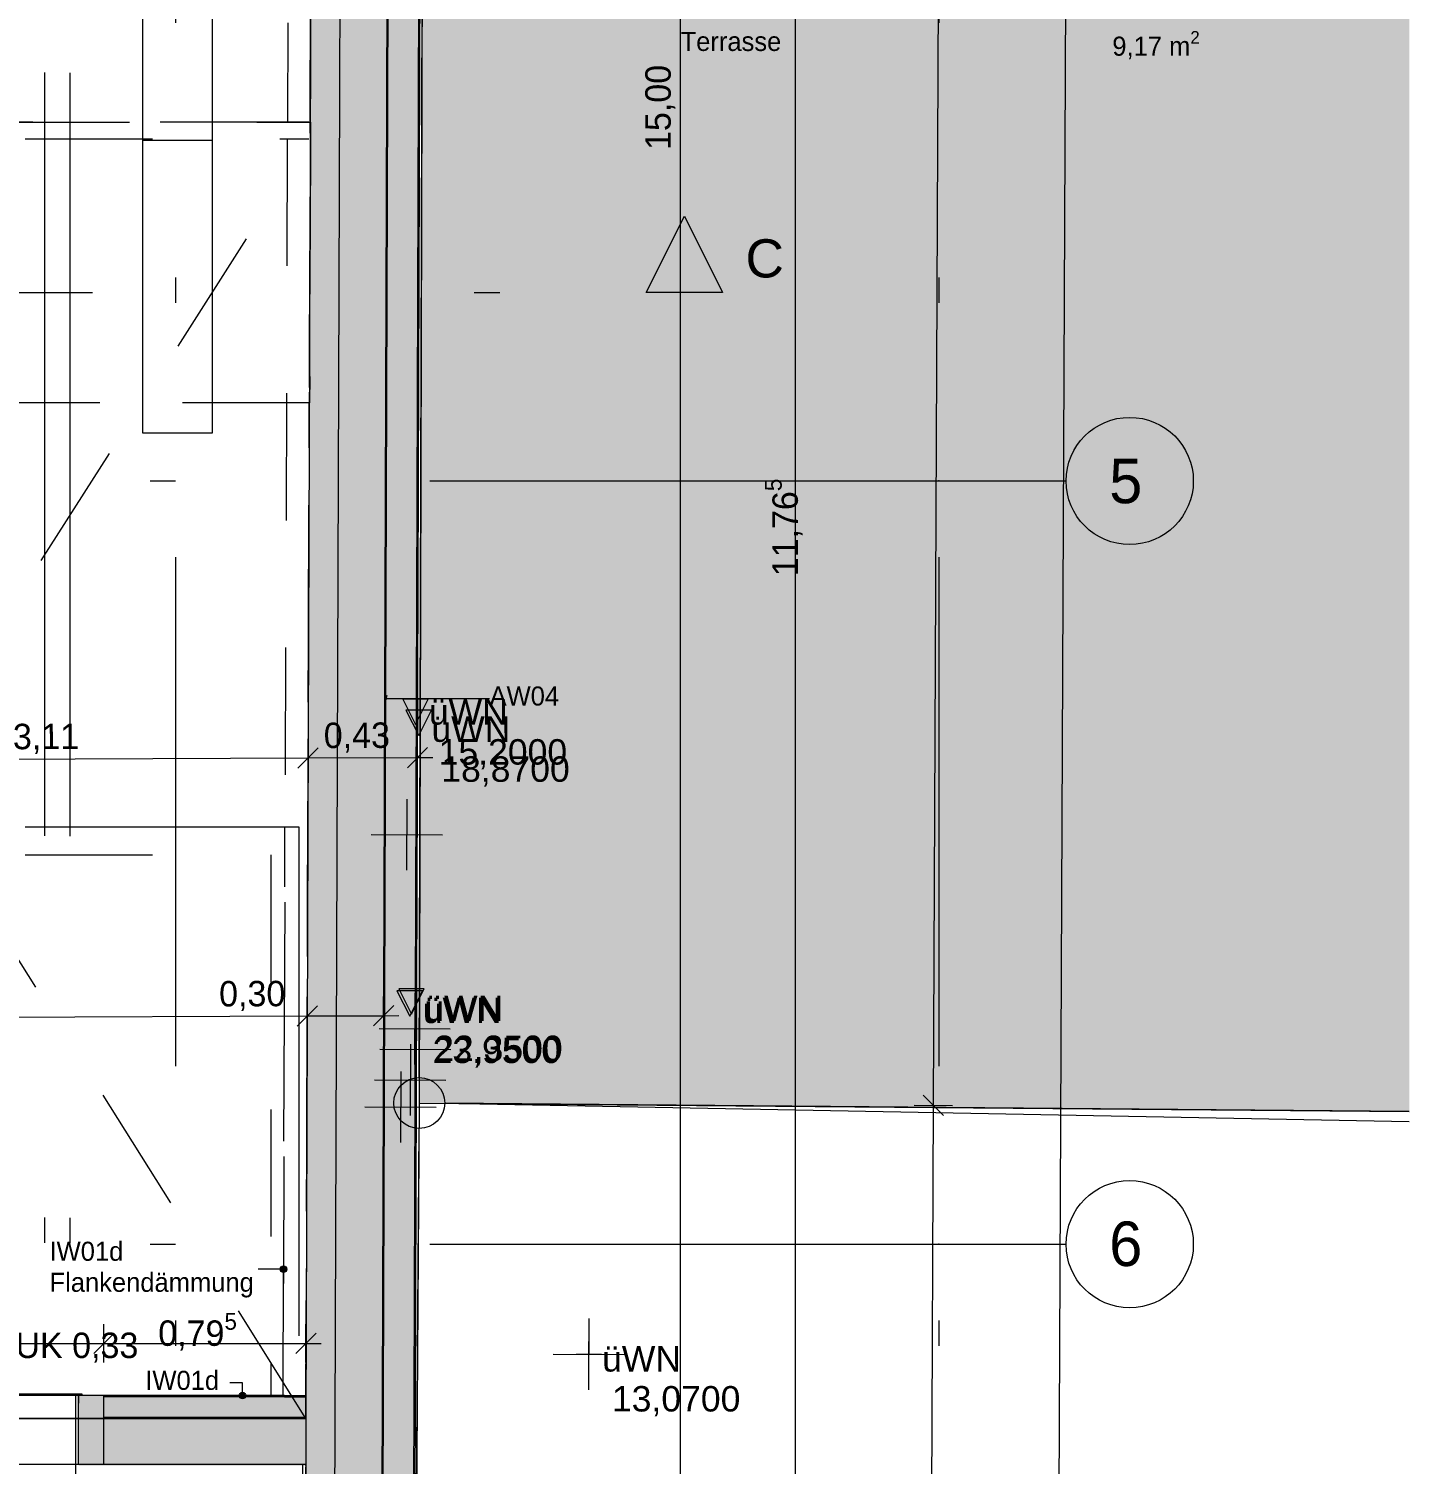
# Model space of a CAD drawing. Header units: metres. Extents: x -3.9 to 83, y -38 to 6.2.
# Drawn here: x 17.42 to 22.85, y -12.87 to -7.22 of the extents above; entities that cross this region are included whole.
import ezdxf

# ---------------------------------------------------------------- set-up
doc = ezdxf.new("R2010")
doc.units = ezdxf.units.M
doc.header["$MEASUREMENT"] = 0
for name, pattern in [('Achse', [0.004, 0.002, -0.001, 0, -0.001]), ('GRUNDGRENZE nicht verm', [0.03, 0.02, -0.01]), ('PUNKT', [1, 0, -1]), ('Schnittlinie', [0.006, 0.003, -0.0015, 0, -0.0015]), ('Untersicht', [0.001, 0.0005, -0.0005])]:
    doc.linetypes.add(name, pattern=pattern)
for name, color, linetype in [('0._EG PP_2_000 Achsraster', 7, 'Continuous'), ('0._EG PP_2_110 Wand Aussen', 7, 'Continuous'), ('0._EG PP_2_221 Bodenaufbau - Abdichtung', 7, 'Continuous'), ('0._EG PP_2_230 Decke abgehaengt', 7, 'Continuous'), ('0._EG PP_2_240 Unterdämmung', 7, 'Continuous'), ('0._EG PP_2_330 Dachaufbau', 7, 'Continuous'), ('0._EG PP_2_420 Rampe', 7, 'Continuous'), ('0._EG PP_2_520 Fixeinbauten', 7, 'Continuous'), ('0._EG PP_2_611 Entwässerung', 7, 'Continuous'), ('0._EG PP_2_725 Nachbarbebauung', 7, 'Continuous'), ('0._EG PP_2_820 TOP Stempel', 7, 'Continuous'), ('0._EG PP_2_851 Marker Schnitt', 7, 'Continuous'), ('0._EG PP_2_910 Allgemein Lageplan Höhen', 7, 'Continuous'), ('0._EG PP_2_915 Allgemein Beschriftung.x', 7, 'Continuous'), ('0._EG PP_2_950 Polierplan Bemaßung', 7, 'Continuous'), ('0._EG PP_2_Bauwerke_Gebäude - Haus Signatur.verm', 7, 'Continuous'), ('0._EG PP_2_Bauwerke_Gebäude - Haus.verm', 7, 'Continuous'), ('0._EG PP_2_Gelände_Geländepunkt.verm', 7, 'Continuous'), ('0._EG PP_2_Kataster Grenzen_Gebäudegrenze (Hausgrenze) aus Luftbildauswertung.verm', 7, 'Continuous'), ('0._EG PP_2_Kataster Grenzen_Grundstücksgrenze.verm', 7, 'Continuous'), ('0._EG PP_2_Neubau_840 Baulinien', 7, 'Continuous')]:
    doc.layers.add(name, color=color, linetype=linetype)
doc.styles.add('ERSTELLTER_STIL_1', font='arial.ttf')
doc.styles.add('ERSTELLTER_STIL_2', font='')
doc.styles.add('ERSTELLTER_STIL_5', font='')
doc.styles.get('ERSTELLTER_STIL_2').set_extended_font_data('Eurostile')
doc.styles.get('ERSTELLTER_STIL_5').set_extended_font_data('Muli')
doc.linetypes.add('Grenze Grundstück', pattern='A,0,[1,415_260415_PP_VA_1_3 0 EG1.Shx,S=0.00031746,R=0,X=0,Y=0],-0.04,0', length=0.04)

msp = doc.modelspace()

# ---------------------------------------------------------------- hatches: boundary and pattern name
at = {"layer": '0._EG PP_2_110 Wand Aussen', "linetype": 'Continuous', "lineweight": 13, "true_color": 0x3f7f02}
for points in [[(18.8061, -14.6904), (18.8384, -5.0003), (18.5384, -4.9993), (18.5061, -14.6894)], [(17.719, -12.865), (18.5121, -12.865), (18.5127, -12.685), (17.719, -12.685)]]:
    msp.add_hatch(color=76, dxfattribs=at).paths.add_polyline_path(points)
at = {"layer": '0._EG PP_2_110 Wand Aussen', "linetype": 'Continuous', "lineweight": 0, "true_color": 0x373737}
for points in [[(18.8105, -14.8704), (18.8434, -5.0003), (18.8384, -5.0003), (18.8055, -14.8704)], [(17.6195, -12.865), (17.6195, -12.87), (18.5121, -12.87), (18.5121, -12.865), (17.719, -12.865)]]:
    msp.add_hatch(color=250, dxfattribs=at).paths.add_polyline_path(points)
at = {"layer": '0._EG PP_2_110 Wand Aussen', "linetype": 'Continuous', "lineweight": 13, "true_color": 0xff6400}
msp.add_hatch(color=30, dxfattribs=at).paths.add_polyline_path([(18.9304, -14.8758), (18.9634, -5.0007), (18.8434, -5.0003), (18.8104, -14.8754)])
at = {"layer": '0._EG PP_2_240 Unterdämmung', "linetype": 'Continuous', "lineweight": 13, "true_color": 0xff6400}
for points in [[(17.619, -12.865), (17.719, -12.865), (17.719, -12.595), (17.619, -12.595)], [(18.428, -12.6), (17.719, -12.6), (17.719, -12.68), (18.5078, -12.68)], [(18.508, -12.6), (18.428, -12.6), (18.5078, -12.68)], [(18.508, -12.6), (18.5078, -12.68), (18.5128, -12.68), (18.513, -12.6)]]:
    msp.add_hatch(color=30, dxfattribs=at).paths.add_polyline_path(points)
at = {"layer": '0._EG PP_2_240 Unterdämmung', "linetype": 'Continuous', "lineweight": 0, "true_color": 0x373737}
for points in [[(18.5078, -12.68), (17.719, -12.68), (17.719, -12.685), (18.5127, -12.685)], [(18.5128, -12.68), (18.5078, -12.68), (18.5127, -12.685)]]:
    msp.add_hatch(color=250, dxfattribs=at).paths.add_polyline_path(points)
at = {"layer": '0._EG PP_2_725 Nachbarbebauung', "linetype": 'Continuous', "lineweight": 0, "true_color": 0x1f1f1f}
msp.add_hatch(color=250, dxfattribs=at).paths.add_polyline_path([(18.9876, -0.0005), (18.958, -11.4452), (22.8486, -11.478), (22.8486, -0.0037)])
at = {"layer": '0._EG PP_2_851 Marker Schnitt', "linetype": 'Continuous', "lineweight": 0, "true_color": 0x000000}
msp.add_hatch(color=18, dxfattribs=at).paths.add_polyline_path([(20.15, -8.2598), (20, -7.9598), (19.85, -8.2598)])
at = {"layer": '0._EG PP_2_915 Allgemein Beschriftung.x', "linetype": 'Continuous', "lineweight": 0, "true_color": 0x000000}
for points in [[(18.4122, -12.0982), (18.4131, -12.103), (18.4159, -12.1071), (18.4199, -12.1098), (18.4247, -12.1107), (18.4295, -12.1098), (18.4335, -12.1071), (18.4362, -12.103), (18.4372, -12.0982), (18.4362, -12.0935), (18.4335, -12.0894), (18.4295, -12.0867), (18.4247, -12.0857), (18.4199, -12.0867), (18.4159, -12.0894), (18.4131, -12.0935)], [(18.251, -12.595), (18.2519, -12.5998), (18.2546, -12.6038), (18.2587, -12.6065), (18.2635, -12.6075), (18.2682, -12.6065), (18.2723, -12.6038), (18.275, -12.5998), (18.276, -12.595), (18.275, -12.5902), (18.2723, -12.5862), (18.2682, -12.5835), (18.2635, -12.5825), (18.2587, -12.5835), (18.2546, -12.5862), (18.2519, -12.5902)]]:
    msp.add_hatch(color=18, dxfattribs=at).paths.add_polyline_path(points)
at = {"layer": '0._EG PP_2_950 Polierplan Bemaßung', "linetype": 'Continuous', "lineweight": 0, "true_color": 0x000000}
for points in [[(18.9434, -9.9572), (18.9934, -9.8572), (18.8934, -9.8572)], [(18.9558, -10.001), (19.0058, -9.901), (18.9058, -9.901)], [(18.928, -11.096), (18.978, -10.996), (18.878, -10.996)], [(18.9205, -11.1035), (18.9705, -11.0035), (18.8705, -11.0035)]]:
    msp.add_hatch(color=18, dxfattribs=at).paths.add_polyline_path(points)
at = {"layer": '0._EG PP_2_Bauwerke_Gebäude - Haus Signatur.verm', "linetype": 'Continuous', "lineweight": 13}
msp.add_hatch(color=254, dxfattribs=at).paths.add_polyline_path([(18.9878, -0.0007), (18.9582, -11.445), (22.8486, -11.4778), (22.8486, -11.0778), (19.3593, -11.0483), (19.3868, -0.401), (22.8486, -0.4028), (22.8486, -0.0028)])

# ---------------------------------------------------------------- linework, layer by layer
at = {"layer": '0._EG PP_2_000 Achsraster', "color": 5, "linetype": 'Achse', "lineweight": 0, "ltscale": 1000}
for p, q in [((18, 3), (18, -36)), ((21, 3), (21, -36)), ((-1.5, -9), (21, -9)), ((21, -9), (21.5, -9)), ((-1.5, -12), (21, -12)), ((21, -12), (21.5, -12))]:
    msp.add_line(p, q, dxfattribs=at)
at = {"layer": '0._EG PP_2_000 Achsraster', "color": 5, "linetype": 'Continuous', "lineweight": 0, "ltscale": 1000}
for centre in [(21.75, -9), (21.75, -12)]:
    msp.add_circle(centre, 0.25, dxfattribs=at)
at = {"layer": '0._EG PP_2_000 Achsraster', "color": 5, "linetype": 'Achse', "lineweight": 0, "ltscale": 1000}
for p in [(21, -9), (21, -9), (21, -12), (21, -12)]:
    msp.add_point(p, dxfattribs=at)
at = {"layer": '0._EG PP_2_110 Wand Aussen', "color": 7, "linetype": 'Continuous', "lineweight": 18, "ltscale": 1000}
for p, q in [((18.8061, -14.6904), (18.8384, -5.0003)), ((17.719, -12.865), (18.5121, -12.865))]:
    msp.add_line(p, q, dxfattribs=at)
at = {"layer": '0._EG PP_2_110 Wand Aussen', "color": 7, "linetype": 'Continuous', "lineweight": 13, "ltscale": 1000}
for p, q in [((18.8105, -14.8704), (18.8434, -5.0003)), ((18.9304, -14.8758), (18.9634, -5.0007))]:
    msp.add_line(p, q, dxfattribs=at)
at = {"layer": '0._EG PP_2_110 Wand Aussen', "color": 7, "linetype": 'Continuous', "lineweight": 18, "ltscale": 1000, "flags": 128}
for points in [[(18.5384, -4.9993), (18.5127, -12.685)], [(18.5127, -12.685), (17.719, -12.685)], [(17.719, -12.865), (17.719, -12.685)], [(17.6195, -12.865), (17.719, -12.865)], [(18.5121, -12.865), (18.5061, -14.6894)]]:
    msp.add_lwpolyline(points, dxfattribs=at)
at = {"layer": '0._EG PP_2_110 Wand Aussen', "color": 7, "linetype": 'Continuous', "lineweight": 13, "ltscale": 1000, "flags": 128}
for points in [[(18.935, -15.0008), (18.9684, -5.0007)], [(18.5121, -12.87), (18.5121, -12.865)]]:
    msp.add_lwpolyline(points, dxfattribs=at)
at = {"layer": '0._EG PP_2_110 Wand Aussen', "color": 16, "linetype": 'Continuous', "lineweight": 13, "ltscale": 1000, "true_color": 0x7e0000, "flags": 128}
msp.add_lwpolyline([(17.719, -12.685), (15.435, -12.685)], dxfattribs=at)
at = {"layer": '0._EG PP_2_221 Bodenaufbau - Abdichtung', "color": 171, "linetype": 'Untersicht', "lineweight": 13, "ltscale": 1000, "true_color": 0x6c6cff, "flags": 128}
for points in [[(15.32, -12.865), (18.499, -12.865)], [(18.499, -12.865), (18.4744, -20.2659)]]:
    msp.add_lwpolyline(points, dxfattribs=at)
at = {"layer": '0._EG PP_2_230 Decke abgehaengt', "color": 8, "linetype": 'Untersicht', "lineweight": 13, "ltscale": 1000}
msp.add_line((15.32, -12.685), (18.5305, -7.655), dxfattribs=at)
at = {"layer": '0._EG PP_2_230 Decke abgehaengt', "color": 8, "linetype": 'Untersicht', "lineweight": 13, "ltscale": 1000, "flags": 128}
for points in [[(15.32, -7.59), (18.531, -7.59)], [(18.4397, -7.59), (15.41, -7.59)], [(18.531, -7.59), (18.5273, -8.693)], [(15.41, -7.655), (18.4395, -7.655)], [(18.5273, -8.693), (15.32, -8.693)]]:
    msp.add_lwpolyline(points, dxfattribs=at)
msp.add_lwpolyline([(15.32, -8.693), (15.32, -12.685), (18.5127, -12.685), (18.526, -8.693)], close=True, dxfattribs=at)
msp.add_lwpolyline([(15.32, -8.693), (15.32, -12.685), (18.5127, -12.685), (18.526, -8.693)], close=True, dxfattribs=at)
at = {"layer": '0._EG PP_2_240 Unterdämmung', "color": 8, "linetype": 'Untersicht', "lineweight": 13, "ltscale": 1000}
for p, q in [((18.4447, -7.59), (18.4397, -7.59)), ((18.4447, -7.59), (18.4397, -7.59)), ((18.5247, -7.59), (18.4447, -7.59)), ((18.5247, -7.59), (18.4447, -7.59)), ((18.4395, -7.655), (18.4445, -7.655)), ((18.4395, -7.655), (18.4445, -7.655)), ((18.4445, -7.655), (18.5245, -7.655)), ((18.4445, -7.655), (18.5245, -7.655))]:
    msp.add_line(p, q, dxfattribs=at)
at = {"layer": '0._EG PP_2_240 Unterdämmung', "color": 7, "linetype": 'Continuous', "lineweight": 13, "ltscale": 1000}
for p, q in [((18.428, -12.6), (17.719, -12.6)), ((18.428, -12.595), (18.423, -12.595)), ((18.428, -12.595), (18.423, -12.595)), ((18.428, -12.595), (18.508, -12.595)), ((18.428, -12.595), (18.508, -12.595)), ((18.428, -12.6), (18.508, -12.6)), ((18.508, -12.595), (18.513, -12.595)), ((18.508, -12.595), (18.513, -12.595)), ((18.508, -12.6), (18.513, -12.6)), ((17.719, -12.68), (18.5078, -12.68)), ((18.5078, -12.68), (18.5128, -12.68))]:
    msp.add_line(p, q, dxfattribs=at)
at = {"layer": '0._EG PP_2_240 Unterdämmung', "color": 30, "linetype": 'Untersicht', "lineweight": 13, "ltscale": 1000, "true_color": 0xff6400, "flags": 128}
for points in [[(15.32, -2.93), (15.32, -12.685), (18.5127, -12.685), (18.5453, -2.93)], [(15.535, -12.865), (17.619, -12.865), (17.619, -12.595), (15.535, -12.595)], [(17.619, -12.865), (17.719, -12.865), (17.719, -12.595), (17.619, -12.595)]]:
    msp.add_lwpolyline(points, close=True, dxfattribs=at)
at = {"layer": '0._EG PP_2_240 Unterdämmung', "color": 8, "linetype": 'Untersicht', "lineweight": 13, "ltscale": 1000, "flags": 128}
for points in [[(18.5297, -7.59), (18.5446, -3.115)], [(18.4544, -3.2), (18.4397, -7.59)], [(18.4395, -7.655), (18.423, -12.595)], [(18.513, -12.595), (18.5295, -7.655)]]:
    msp.add_lwpolyline(points, dxfattribs=at)
at = {"layer": '0._EG PP_2_240 Unterdämmung', "color": 16, "linetype": 'Continuous', "lineweight": 13, "ltscale": 1000, "true_color": 0x7e0000, "flags": 128}
for points in [[(17.719, -12.595), (15.435, -12.595)], [(15.435, -12.685), (17.719, -12.685)]]:
    msp.add_lwpolyline(points, dxfattribs=at)
at = {"layer": '0._EG PP_2_240 Unterdämmung', "color": 7, "linetype": 'Continuous', "lineweight": 13, "ltscale": 1000, "flags": 128}
for points in [[(18.423, -12.595), (17.719, -12.595)], [(17.719, -12.6), (17.719, -12.595)], [(17.719, -12.68), (17.719, -12.6)], [(18.5128, -12.68), (18.513, -12.6)], [(18.513, -12.6), (18.513, -12.595)], [(17.719, -12.685), (17.719, -12.68)], [(18.5127, -12.685), (18.5128, -12.68)]]:
    msp.add_lwpolyline(points, dxfattribs=at)
at = {"layer": '0._EG PP_2_240 Unterdämmung', "color": 7, "linetype": 'Continuous', "lineweight": 18, "ltscale": 1000, "flags": 128}
msp.add_lwpolyline([(17.719, -12.685), (18.5127, -12.685)], dxfattribs=at)
at = {"layer": '0._EG PP_2_330 Dachaufbau', "color": 253, "linetype": 'PUNKT', "lineweight": 13, "ltscale": 1000, "true_color": 0xafcca4, "flags": 128}
for points in [[(15.52, -12.865), (18.5121, -12.865)], [(18.5121, -12.865), (18.505, -14.9979), (18.4737, -19.8717)]]:
    msp.add_lwpolyline(points, dxfattribs=at)
at = {"layer": '0._EG PP_2_420 Rampe', "color": 7, "linetype": 'Continuous', "lineweight": 13, "ltscale": 1000, "flags": 128}
msp.add_lwpolyline([(18.6481, -6.2773), (18.6415, -8.2416), (18.6254, -13.0635)], dxfattribs=at)
at = {"layer": '0._EG PP_2_420 Rampe', "color": 8, "linetype": 'Continuous', "lineweight": 13, "ltscale": 1000, "flags": 128}
for points in [[(15.14, -12.685), (18.5127, -12.685)], [(18.5127, -12.685), (18.5115, -13.0636)]]:
    msp.add_lwpolyline(points, dxfattribs=at)
at = {"layer": '0._EG PP_2_520 Fixeinbauten', "color": 5, "linetype": 'Continuous', "lineweight": 13, "ltscale": 1000, "flags": 128}
for points in [[(18.1457, -7.6609), (18.1457, -6.51), (17.8707, -6.51), (17.8707, -7.6609)], [(17.8707, -7.6609), (17.8707, -8.8109), (18.1457, -8.8109), (18.1457, -7.6609)]]:
    msp.add_lwpolyline(points, dxfattribs=at)
at = {"layer": '0._EG PP_2_520 Fixeinbauten', "color": 8, "linetype": 'Continuous', "lineweight": 13, "ltscale": 1000, "flags": 128}
msp.add_lwpolyline([(17.8707, -7.6609), (18.1457, -7.6609)], dxfattribs=at)
at = {"layer": '0._EG PP_2_520 Fixeinbauten', "color": 7, "linetype": 'Continuous', "lineweight": 13, "ltscale": 1000, "flags": 128}
for points in [[(17.634, -12.592), (17.634, -12.59), (15.52, -12.59), (15.52, -12.592)], [(15.545, -13.065), (17.609, -13.065), (17.609, -12.592), (15.545, -12.592)]]:
    msp.add_lwpolyline(points, close=True, dxfattribs=at)
at = {"layer": '0._EG PP_2_611 Entwässerung', "color": 14, "linetype": 'Achse', "lineweight": 13, "ltscale": 1000, "true_color": 0xa80000}
for p, q in [((13.76, -10.36), (18.485, -10.36)), ((18.485, -10.36), (18.485, -15.2))]:
    msp.add_line(p, q, dxfattribs=at)
at = {"layer": '0._EG PP_2_611 Entwässerung', "color": 171, "linetype": 'Untersicht', "lineweight": 13, "ltscale": 1000, "true_color": 0x6c6cff, "flags": 128}
for points in [[(15.41, -10.36), (18.4305, -10.36)], [(18.4303, -10.4147), (18.4305, -10.36)], [(18.423, -12.595), (18.4303, -10.4147)], [(15.41, -10.47), (18.375, -10.47)], [(18.375, -10.47), (18.375, -12.595)], [(18.375, -12.595), (18.423, -12.595)], [(18.375, -12.68), (18.485, -12.68)], [(18.375, -12.68), (18.375, -12.685)], [(18.375, -12.685), (18.485, -12.685)], [(18.485, -12.68), (18.485, -12.685)]]:
    msp.add_lwpolyline(points, dxfattribs=at)
at = {"layer": '0._EG PP_2_725 Nachbarbebauung', "color": 8, "linetype": 'Continuous', "lineweight": 13, "ltscale": 1000, "flags": 128}
msp.add_lwpolyline([(22.8486, -0.0037), (18.9876, -0.0005), (18.958, -11.4452), (22.8486, -11.478)], dxfattribs=at)
at = {"layer": '0._EG PP_2_851 Marker Schnitt', "color": 7, "linetype": 'Schnittlinie', "lineweight": 13, "ltscale": 1000}
for p, q in [((17.4851, 4.805), (17.4851, -35.645)), ((17.5851, 4.8037), (17.5851, -35.7384)), ((14.6743, -8.2598), (19.85, -8.2598))]:
    msp.add_line(p, q, dxfattribs=at)
at = {"layer": '0._EG PP_2_851 Marker Schnitt', "color": 7, "linetype": 'Continuous', "lineweight": 13, "ltscale": 1000, "flags": 128}
msp.add_lwpolyline([(20.15, -8.2598), (19.85, -8.2598), (20, -7.9598)], close=True, dxfattribs=at)
at = {"layer": '0._EG PP_2_910 Allgemein Lageplan Höhen', "color": 7, "linetype": 'Continuous', "lineweight": 13, "ltscale": 1000}
for p, q in [((19.6241, -12.4825), (19.6241, -12.3825)), ((19.5741, -12.4325), (19.6741, -12.4325))]:
    msp.add_line(p, q, dxfattribs=at)
at = {"layer": '0._EG PP_2_915 Allgemein Beschriftung.x', "color": 7, "linetype": 'Continuous', "lineweight": 13, "ltscale": 1000}
for p, q in [((18.8305, -9.8427), (18.8238, -9.8677)), ((18.8272, -9.8552), (19.0642, -9.8552)), ((19.0642, -9.8552), (19.2345, -9.8552)), ((18.3747, -12.0981), (18.3247, -12.0981)), ((18.4122, -12.0982), (18.3747, -12.0981)), ((18.2635, -12.545), (18.2135, -12.545)), ((18.2635, -12.5825), (18.2635, -12.545))]:
    msp.add_line(p, q, dxfattribs=at)
for centre in [(18.4247, -12.0982), (18.2635, -12.595)]:
    msp.add_circle(centre, 0.0125, dxfattribs=at)
at = {"layer": '0._EG PP_2_950 Polierplan Bemaßung', "color": 1, "linetype": 'Continuous', "lineweight": 13, "ltscale": 1000, "true_color": 0xfb0106}
for p, q in [((19.985, -15), (19.985, 0)), ((21.029, -0.0103), (20.9782, -11.4541)), ((21.529, -0.0125), (21.39, -31.3394)), ((20.9032, -11.4538), (21.0532, -11.4545)), ((21.0181, -11.4943), (20.9384, -11.4139)), ((20.9782, -11.4541), (20.9422, -19.5794))]:
    msp.add_line(p, q, dxfattribs=at)
at = {"layer": '0._EG PP_2_950 Polierplan Bemaßung', "color": 76, "linetype": 'Continuous', "lineweight": 13, "ltscale": 1000, "true_color": 0x3f7f02}
for p, q in [((20.4361, -14.8744), (20.4361, -3.11)), ((18.5184, -11.1779), (18.5178, -11.0279)), ((18.8183, -11.1768), (18.8178, -11.0268)), ((15.3201, -11.1146), (18.5181, -11.1029)), ((18.5579, -11.0628), (18.4782, -11.143)), ((18.5181, -11.1029), (18.8181, -11.1018)), ((18.7782, -11.1419), (18.8579, -11.0617)), ((18.8181, -11.1018), (18.8781, -11.1016)), ((17.759, -12.3497), (17.679, -12.4297)), ((17.719, -12.4647), (17.719, -12.3147)), ((18.4727, -12.4297), (18.5527, -12.3497)), ((18.5127, -12.4647), (18.5127, -12.3147)), ((15.435, -12.3897), (17.719, -12.3897)), ((17.719, -12.3897), (18.5127, -12.3897)), ((18.5127, -12.3897), (18.5727, -12.3897))]:
    msp.add_line(p, q, dxfattribs=at)
at = {"layer": '0._EG PP_2_950 Polierplan Bemaßung', "color": 8, "linetype": 'Untersicht', "lineweight": 13, "ltscale": 1000}
msp.add_line((18.5127, -12.685), (15.32, -7.59), dxfattribs=at)
at = {"layer": '0._EG PP_2_950 Polierplan Bemaßung', "color": 6, "linetype": 'Continuous', "lineweight": 13, "ltscale": 1000, "true_color": 0xfb02fe}
for p, q in [((18.5215, -10.1639), (18.521, -10.0139)), ((18.9516, -10.1624), (18.951, -10.0124)), ((15.41, -10.1003), (18.5212, -10.0889)), ((18.5611, -10.0488), (18.4814, -10.1291)), ((18.5212, -10.0889), (18.9513, -10.0874)), ((18.9114, -10.1275), (18.9911, -10.0472)), ((18.9513, -10.0874), (19.0113, -10.0871))]:
    msp.add_line(p, q, dxfattribs=at)
at = {"layer": '0._EG PP_2_950 Polierplan Bemaßung', "color": 7, "linetype": 'Continuous', "lineweight": 13, "ltscale": 1000, "flags": 128}
for points in [[(18.9434, -9.9572), (18.9934, -9.8572), (18.8934, -9.8572)], [(18.9558, -10.001), (19.0058, -9.901), (18.9058, -9.901)], [(18.928, -11.096), (18.978, -10.996), (18.878, -10.996)], [(18.9205, -11.1035), (18.9705, -11.0035), (18.8705, -11.0035)]]:
    msp.add_lwpolyline(points, close=True, dxfattribs=at)
at = {"layer": '0._EG PP_2_Bauwerke_Gebäude - Haus.verm', "color": 9, "linetype": 'Continuous', "lineweight": 13, "ltscale": 1000}
for p, q in [((18.9583, -11.3452), (18.9874, -0.1005)), ((22.8486, -11.478), (19.058, -11.446))]:
    msp.add_line(p, q, dxfattribs=at)
at = {"layer": '0._EG PP_2_Gelände_Geländepunkt.verm', "color": 8, "linetype": 'Continuous', "lineweight": 0, "ltscale": 1000}
for p, q in [((18.9097, -10.2503), (18.9084, -10.5303)), ((18.7691, -10.3896), (19.0491, -10.3909)), ((18.9408, -11.0131), (18.9395, -11.2931)), ((18.9433, -11.0938), (18.942, -11.3738)), ((18.8001, -11.1525), (19.0801, -11.1538)), ((18.9234, -11.2143), (18.9221, -11.4943)), ((18.8026, -11.2332), (19.0826, -11.2344)), ((18.8852, -11.3205), (18.8839, -11.6005)), ((18.7827, -11.3537), (19.0627, -11.355)), ((18.7445, -11.4599), (19.0245, -11.4611)), ((19.6249, -12.2925), (19.6236, -12.5725)), ((19.4842, -12.4318), (19.7642, -12.4331))]:
    msp.add_line(p, q, dxfattribs=at)
at = {"layer": '0._EG PP_2_Kataster Grenzen_Gebäudegrenze (Hausgrenze) aus Luftbildauswertung.verm', "color": 94, "linetype": 'GRUNDGRENZE nicht verm', "lineweight": 13, "ltscale": 1000, "true_color": 0x00a800}
msp.add_line((22.8486, -11.5185), (19.058, -11.447), dxfattribs=at)
at = {"layer": '0._EG PP_2_Kataster Grenzen_Grundstücksgrenze.verm', "color": 96, "linetype": 'Continuous', "lineweight": 13, "ltscale": 1000, "true_color": 0x007e00}
for p, q in [((18.9583, -11.3452), (18.9874, -0.1005)), ((18.9154, -17.7942), (18.9574, -11.5452))]:
    msp.add_line(p, q, dxfattribs=at)
at = {"layer": '0._EG PP_2_Kataster Grenzen_Grundstücksgrenze.verm', "color": 7, "linetype": 'Continuous', "lineweight": 13, "ltscale": 1000}
msp.add_circle((18.958, -11.4452), 0.1, dxfattribs=at)
at = {"layer": '0._EG PP_2_Neubau_840 Baulinien', "color": 76, "linetype": 'Grenze Grundstück', "lineweight": 13, "ltscale": 1000, "true_color": 0x3f7f02, "flags": 128}
msp.add_lwpolyline([(0, -0.0002), (18.985, -0.0012), (18.958, -11.4452), (18.9035, -19.5703), (18.8486, -31.3281), (0.0665, -34.0269), (0.0564, -12.2031)], close=True, dxfattribs=at)

# ---------------------------------------------------------------- texts
at = {"layer": '0._EG PP_2_000 Achsraster', "color": 5, "linetype": 'Continuous', "lineweight": 0, "char_height": 0.175, "attachment_point": 1, "style": 'ERSTELLTER_STIL_2'}
for s, insert in [('\\A1;{\\pql;\\pt0;\\fEurostile|b0|i0|c0|p0;\\W1.000000;5}', (21.6695, -8.9125)), ('\\A1;{\\pql;\\pt0;\\fEurostile|b0|i0|c0|p0;\\W1.000000;6}', (21.6695, -11.9107))]:
    msp.add_mtext(s, dxfattribs=dict(at, insert=insert))
at = {"layer": '0._EG PP_2_820 TOP Stempel', "color": 7, "linetype": 'Continuous', "lineweight": 13, "char_height": 0.075, "style": 'ERSTELLTER_STIL_5'}
for s, insert, attachment_point in [('\\A1;{\\pql;\\fMuli|b0|i0|c0|p0;\\W1.000000;Terrasse\\fMuli|b0|i0|c0|p0;\\W1.000000;\\A1{\\H.66x;\\S^  ;}}', (19.9851, -7.2834), 4), ('\\A1;{\\pqr;\\fMuli|b0|i0|c0|p0;\\W1.000000;9,17 m\\fMuli|b0|i0|c0|p0;\\W1.000000;\\A1{\\H.66x;\\S2^  ;}}', (22.0251, -7.2911), 6)]:
    msp.add_mtext(s, dxfattribs=dict(at, insert=insert, attachment_point=attachment_point))
at = {"layer": '0._EG PP_2_851 Marker Schnitt', "color": 7, "linetype": 'Continuous', "lineweight": 13, "insert": (20.24, -8.2023), "char_height": 0.15, "attachment_point": 7, "style": 'ERSTELLTER_STIL_1'}
msp.add_mtext('\\A1;{\\pql;\\pt0;\\fArial|b0|i0|c0|p0;\\W1.000000;C}', dxfattribs=at)
at = {"layer": '0._EG PP_2_910 Allgemein Lageplan Höhen', "color": 7, "linetype": 'Continuous', "lineweight": 13, "char_height": 0.1, "attachment_point": 1, "style": 'ERSTELLTER_STIL_1'}
for s, insert in [('\\A1;{\\pql;\\fArial|b0|i0|c0|p0;\\W1.000000;üWN}', (19.6764, -12.4004)), ('\\A1;{\\pql;\\fArial|b0|i0|c0|p0;\\W1.000000; 13,0700}', (19.6764, -12.5575))]:
    msp.add_mtext(s, dxfattribs=dict(at, insert=insert))
at = {"layer": '0._EG PP_2_915 Allgemein Beschriftung.x', "color": 7, "linetype": 'Continuous', "lineweight": 13, "char_height": 0.075, "attachment_point": 4, "style": 'ERSTELLTER_STIL_2'}
for s, insert in [('\\A1;{\\pql;\\fEurostile|b0|i0|c0|p0;\\W1.000000;AW04}', (19.2345, -9.8458)), ('\\A1;{\\pql;\\fEurostile|b0|i0|c0|p0;\\W1.000000;IW01d}', (17.8816, -12.5356))]:
    msp.add_mtext(s, dxfattribs=dict(at, insert=insert))
at = {"layer": '0._EG PP_2_915 Allgemein Beschriftung.x', "color": 7, "linetype": 'Continuous', "lineweight": 13, "insert": (17.5052, -12.1), "char_height": 0.075, "attachment_point": 4, "line_spacing_factor": 0.974428, "style": 'ERSTELLTER_STIL_2'}
msp.add_mtext('\\A1;{\\pql;\\fEurostile|b0|i0|c0|p0;\\W1.000000;IW01d\\P\\pql;\\fEurostile|b0|i0|c0|p0;\\W1.000000;Flankendämmung}', dxfattribs=at)
at = {"layer": '0._EG PP_2_950 Polierplan Bemaßung', "color": 1, "linetype": 'Continuous', "lineweight": 13, "true_color": 0xfb0106, "insert": (19.965, -7.6992), "char_height": 0.1, "width": 0.398365, "attachment_point": 7, "rotation": 90, "style": 'ERSTELLTER_STIL_2'}
msp.add_mtext('\\A1;{\\pql;\\fEurostile|b0|i0|c0|p0;\\W1.000000;15,00}', dxfattribs=at)
at = {"layer": '0._EG PP_2_950 Polierplan Bemaßung', "color": 76, "linetype": 'Continuous', "lineweight": 13, "true_color": 0x3f7f02, "insert": (20.475, -9.3749), "char_height": 0.1, "attachment_point": 7, "rotation": 90, "style": 'ERSTELLTER_STIL_2'}
msp.add_mtext('\\A1;{\\pql;\\fEurostile|b0|i0|c0|p0;\\W1.000000;11,76\\fEurostile|b0|i0|c0|p0;\\W1.000000;\\A1{\\H.66x;\\S5^  ;}}', dxfattribs=at)
at = {"layer": '0._EG PP_2_950 Polierplan Bemaßung', "color": 7, "linetype": 'Continuous', "lineweight": 13, "char_height": 0.1, "attachment_point": 1, "style": 'ERSTELLTER_STIL_1'}
for s, insert in [('\\A1;{\\pql;\\fArial|b0|i0|c0|p0;\\W1.000000;üWN}', (18.9955, -9.8578)), ('\\A1;{\\pql;\\fArial|b0|i0|c0|p0;\\W1.000000;üWN}', (19.0058, -9.9254)), ('\\A1;{\\pql;\\fArial|b0|i0|c0|p0;\\W1.000000; 15,2000}', (18.9955, -10.0149)), ('\\A1;{\\pql;\\fArial|b0|i0|c0|p0;\\W1.000000; 18,8700}', (19.0058, -10.0825)), ('\\A1;{\\pql;\\fArial|b0|i0|c0|p0;\\W1.000000;üWN}', (18.9717, -11.0308)), ('\\A1;{\\pql;\\fArial|b0|i0|c0|p0;\\W1.000000;üWN}', (18.978, -11.0228)), ('\\A1;{\\pql;\\fArial|b0|i0|c0|p0;\\W1.000000; 23,9500}', (18.9717, -11.1879)), ('\\A1;{\\pql;\\fArial|b0|i0|c0|p0;\\W1.000000; 22,3500}', (18.978, -11.18))]:
    msp.add_mtext(s, dxfattribs=dict(at, insert=insert))
at = {"layer": '0._EG PP_2_950 Polierplan Bemaßung', "color": 6, "linetype": 'Continuous', "lineweight": 13, "true_color": 0xfb02fe, "char_height": 0.1, "width": 0.306373, "attachment_point": 7, "rotation": 0.2101, "style": 'ERSTELLTER_STIL_2'}
for s, insert in [('\\A1;{\\pql;\\fEurostile|b0|i0|c0|p0;\\W1.000000;3,11}', (17.3615, -10.0732)), ('\\A1;{\\pql;\\fEurostile|b0|i0|c0|p0;\\W1.000000;0,43}', (18.583, -10.0687))]:
    msp.add_mtext(s, dxfattribs=dict(at, insert=insert))
at = {"layer": '0._EG PP_2_950 Polierplan Bemaßung', "color": 76, "linetype": 'Continuous', "lineweight": 13, "true_color": 0x3f7f02, "insert": (18.1717, -11.0842), "char_height": 0.1, "width": 0.306373, "attachment_point": 7, "rotation": 0.2101, "style": 'ERSTELLTER_STIL_2'}
msp.add_mtext('\\A1;{\\pql;\\fEurostile|b0|i0|c0|p0;\\W1.000000;0,30}', dxfattribs=at)
at = {"layer": '0._EG PP_2_950 Polierplan Bemaßung', "color": 76, "linetype": 'Continuous', "lineweight": 13, "true_color": 0x3f7f02, "insert": (17.9323, -12.4287), "char_height": 0.1, "attachment_point": 7, "style": 'ERSTELLTER_STIL_2'}
msp.add_mtext('\\A1;{\\pql;\\fEurostile|b0|i0|c0|p0;\\W1.000000;0,79\\fEurostile|b0|i0|c0|p0;\\W1.000000;\\A1{\\H.66x;\\S5^  ;}}', dxfattribs=at)
at = {"layer": '0._EG PP_2_950 Polierplan Bemaßung', "color": 30, "linetype": 'Continuous', "lineweight": 13, "true_color": 0xff6400, "insert": (17.1483, -12.466), "char_height": 0.1, "attachment_point": 7, "style": 'ERSTELLTER_STIL_2'}
msp.add_mtext('\\A1;{\\pql;\\fEurostile|b0|i0|c0|p0;\\W1.000000;WD\\fEurostile|b0|i0|c0|p0;\\W1.000000;UK \\fEurostile|b0|i0|c0|p0;\\W1.000000;0,33}', dxfattribs=at)

doc.saveas('drawing.dxf')
